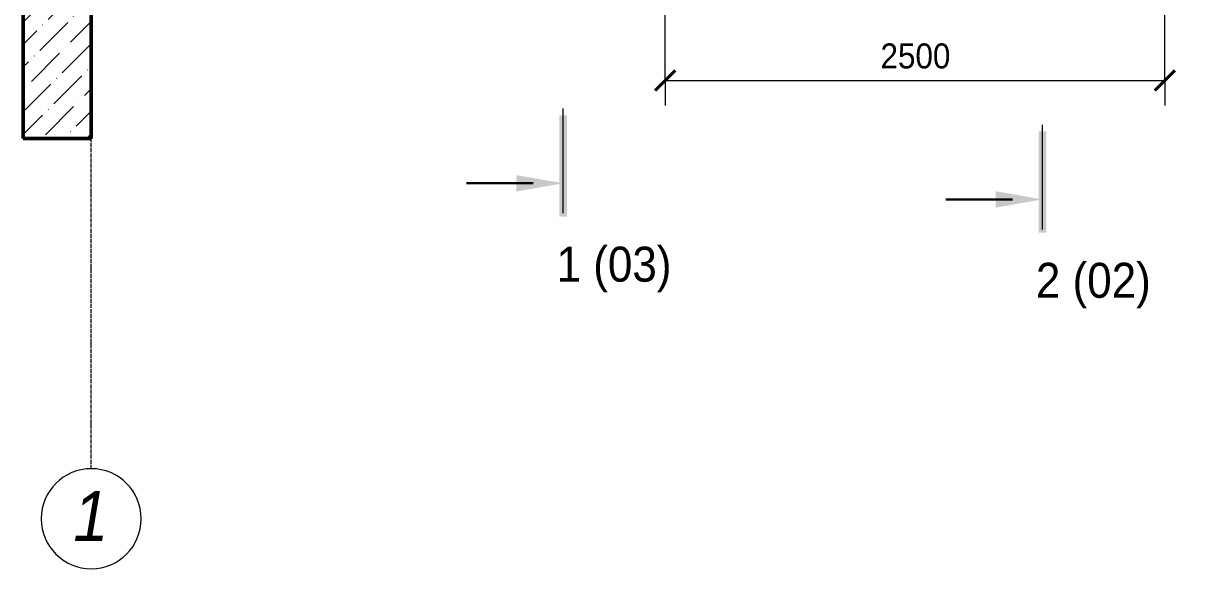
# Model space of a CAD drawing. Header units: millimetres. Extents: x 2670 to 14412, y -13325 to -6121.
# Drawn here: x 2991 to 8809, y -13325 to -10598 of the extents above; entities that cross this region are included whole.
import ezdxf

# ---------------------------------------------------------------- set-up
doc = ezdxf.new("R2010")
doc.units = ezdxf.units.MM
doc.linetypes.add('ADSK_Линия сетки', pattern=[25, 20, -2.5, 0, -2.5])
for name, color, linetype, lineweight in [('A-ANNO-DIMS', 7, 'Continuous', 9), ('A-ANNO-DIMS-50', 7, 'Continuous', 9), ('A-WALL', 7, 'Continuous', 18), ('A-WALL-PATT', 7, 'Continuous', 50), ('G-ANNO-SYMB', 7, 'Continuous', 9), ('S-GRID', 7, 'Continuous', 9), ('S-GRID-IDEN', 7, 'Continuous', 20)]:
    doc.layers.add(name, color=color, linetype=linetype, lineweight=lineweight)
doc.styles.add('Arial_I', font='arial.ttf', dxfattribs={"width": 0.9, "height": 250})
doc.styles.add('Arial_I_1', font='arial.ttf', dxfattribs={"width": 0.9, "height": 175})
doc.styles.add('Arial_I_2', font='arial.ttf', dxfattribs={"width": 0.9, "height": 125})
doc.dimstyles.new('2_5mm_GOST_Type_AU_BF0_9_K_ADSK_Диагональ_2_мм_1', dxfattribs={"dimscale": 304.8, "dimtxt": 127.532425, "dimasz": 0.328084, "dimexe": 0.410105, "dimexo": 0.246063, "dimgap": 0.082021, "dimtad": 1, "dimdec": 0, "dimzin": 0, "dimdsep": 46, "dimtxsty": 'Arial_I_2', "dimblk1": 'OBLIQUE', "dimblk2": 'OBLIQUE', "dimsah": 1, "dimcen": 0.09, "dimazin": 2, "dimtfac": 1, "dimtdec": 4, "dimtix": 1, "dimtmove": 0, "dimatfit": 3, "dimfxl": 1, "dimtvp": 1, "dimtfill": 1, "dimtolj": 1, "dimtzin": 0, "dimlwd": 20, "dimlwe": 20, "dimarcsym": 2})

# ---------------------------------------------------------------- blocks, each defined once
blk = doc.blocks.new('Ось сетки - Круг_Ø10 мм-950898-Конструкции металлические _ План')
at = {"layer": 'S-GRID-IDEN'}
for start, end in [(360, 180), (180, 360)]:
    blk.add_arc((0, 0), 5, start, end, dxfattribs=at)
blk = doc.blocks.new('Разрез - Номер вида и Номер листа спереди_3_5 мм-14071-Конструкции металлические _ План')
at = {"layer": 'G-ANNO-SYMB'}
for points in [[(9.8, 0.4), (9.8, -0.39), (-0.33, -0.39), (-0.33, 0.4)], [(2.18, -4.67), (3, 0), (3.82, -4.67)]]:
    blk.add_hatch(color=256, dxfattribs=at).paths.add_polyline_path(points)
at = {"layer": 'G-ANNO-SYMB', "lineweight": 30}
blk.add_line((3, -3), (3, -9.66), dxfattribs=at)
blk = doc.blocks.new('DIMBLOCK15-Конструкции металлические _ План')
at = {"layer": 'A-ANNO-DIMS-50', "color": 150, "lineweight": 20, "true_color": 0x0080ff}
for p, q in [((6200.5, -10884.3), (6200.5, -9889.8)), ((8700.5, -10884.3), (8700.5, -9889.7)), ((6200.5, -10884.3), (8700.5, -10884.3)), ((6200.5, -10884.3), (6200.5, -11009.3)), ((8700.5, -10884.3), (8700.5, -11009.3))]:
    blk.add_line(p, q, dxfattribs=at)
at = {"layer": 'A-ANNO-DIMS-50', "color": 150, "lineweight": 40, "true_color": 0x0080ff}
for p, q in [((6200.5, -10884.3), (6250.5, -10834.3)), ((8700.5, -10884.3), (8750.5, -10834.3)), ((6200.5, -10884.3), (6150.5, -10934.3)), ((8700.5, -10884.3), (8650.5, -10934.3))]:
    blk.add_line(p, q, dxfattribs=at)
at = {"layer": 'A-ANNO-DIMS-50', "color": 0, "lineweight": 20, "insert": (7277.9, -10699), "char_height": 125, "width": 414.382, "attachment_point": 1, "line_spacing_factor": 0.941778, "style": 'Arial_I_2', "bg_fill": 3, "box_fill_scale": 1.25, "bg_fill_color": 256, "bg_fill_true_color": 13158600, "bg_fill_transparency": 0}
blk.add_mtext('2500', dxfattribs=at)
blk = doc.blocks.new('_Oblique')
at = {"color": 0, "linetype": 'ByBlock', "lineweight": -2}
blk.add_line((-0.5, -0.5), (0.5, 0.5), dxfattribs=at)

msp = doc.modelspace()

# ---------------------------------------------------------------- hatches: boundary and pattern name
at = {"layer": 'A-WALL-PATT', "lineweight": 5}
h = msp.add_hatch(dxfattribs=at)
h.set_pattern_fill('FP_1', color=256, style=0, pattern_type=2)
h.set_pattern_definition([(45, (0, 0), (42.0948, 154.348), [198.437, -39.687, 1.676, -38.011])])
h.paths.add_polyline_path([(3330.5, -11174.7), (3330.5, -7404.7), (2990.5, -7404.7), (2990.5, -11174.7)])

# ---------------------------------------------------------------- linework, layer by layer
at = {"layer": 'A-WALL', "lineweight": 50}
for p, q in [((2990.5, -7404.7), (2990.5, -11174.7)), ((3330.5, -11174.7), (3330.5, -7744.7)), ((2990.5, -11174.7), (3330.5, -11174.7))]:
    msp.add_line(p, q, dxfattribs=at)
at = {"layer": 'G-ANNO-SYMB', "lineweight": 20}
for p, q in [((5690.7, -11548.2), (5690.7, -11024.9)), ((8088, -11628.7), (8088, -11105.4))]:
    msp.add_line(p, q, dxfattribs=at)
at = {"layer": 'S-GRID', "color": 1, "linetype": 'ADSK_Линия сетки', "true_color": 0xff0000}
msp.add_line((3330.5, -12824.6), (3330.5, -6680.5), dxfattribs=at)

# ---------------------------------------------------------------- block references
at = {"layer": 'G-ANNO-SYMB', "lineweight": 50, "extrusion": (0, 0, -1), "xscale": 49.99999999999998, "yscale": 49.99999999999998, "zscale": 49.99999999999998, "rotation": 90.0000000000001}
for p in [(-5690.7, -11548.2), (-8088, -11628.7)]:
    msp.add_blockref('Разрез - Номер вида и Номер листа спереди_3_5 мм-14071-Конструкции металлические _ План', p, dxfattribs=at)
at = {"layer": 'S-GRID-IDEN', "xscale": 49.99999999999998, "yscale": 49.99999999999998, "zscale": 49.99999999999998}
msp.add_blockref('Ось сетки - Круг_Ø10 мм-950898-Конструкции металлические _ План', (3330.5, -13074.6), dxfattribs=at)

# ---------------------------------------------------------------- texts
at = {"layer": 'G-ANNO-SYMB', "char_height": 175, "width": 710.696, "attachment_point": 1, "style": 'Arial_I_1', "bg_fill": 3, "box_fill_scale": 1.25, "bg_fill_color": 256, "bg_fill_true_color": 13158600, "bg_fill_transparency": 0}
for s, insert in [('1 (03)', (5657.8, -11714.9)), ('2 (02)', (8055, -11795.5))]:
    msp.add_mtext(s, dxfattribs=dict(at, insert=insert))
at = {"layer": 'S-GRID-IDEN', "lineweight": 9, "insert": (3240.8, -12936.5), "char_height": 250, "width": 216.456, "attachment_point": 1, "style": 'Arial_I'}
msp.add_mtext('\\fArial|b0|i1|c204|p34|;\\W.9;1', dxfattribs=at)

# ---------------------------------------------------------------- dimensions: what is measured, and where the dimension line sits
at = {"layer": 'A-ANNO-DIMS', "color": 150, "lineweight": 20, "true_color": 0x0080ff}
dim = msp.add_linear_dim(base=(8700.5, -10884.3), p1=(6200.5, -9814.8), p2=(8700.5, -9814.7), dimstyle='2_5mm_GOST_Type_AU_BF0_9_K_ADSK_Диагональ_2_мм_1', override={"dimpost": '<>', "dimfxl": 2500.000006}, dxfattribs=at)
dim.commit()
dim.dimension.update_dxf_attribs({"geometry": 'DIMBLOCK15-Конструкции металлические _ План', "text_midpoint": (7450.5, -10795.5)})

doc.saveas('drawing.dxf')
